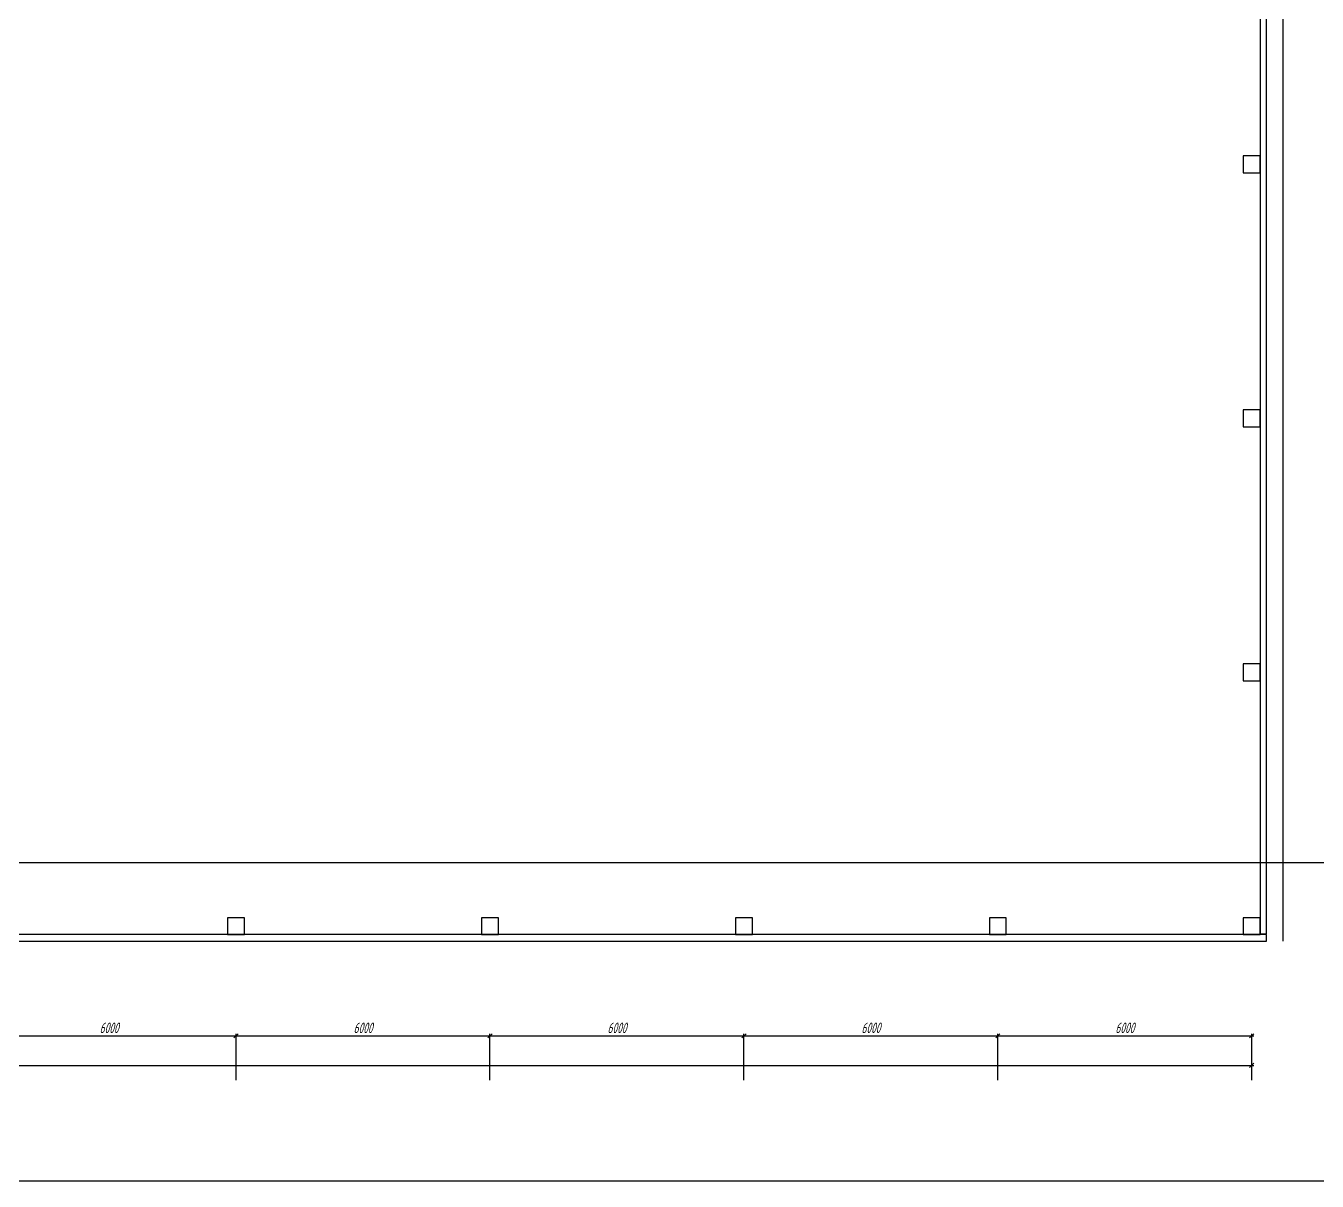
# Model space of a CAD drawing. Header units: millimetres. Extents: x -351329 to 406471, y -382937 to 111767.
# Drawn here: x 84373 to 114887, y -90280 to -62980 of the extents above; entities that cross this region are included whole.
import ezdxf

# ---------------------------------------------------------------- set-up
doc = ezdxf.new("R2010")
doc.units = ezdxf.units.MM
for name, color, linetype, lineweight in [('_Оси', 90, 'Continuous', 13), ('_Сендвичи', 230, 'Continuous', 30), ('_Стены', 7, 'Continuous', 30), ('выноска', 7, 'Continuous', 13), ('Нумерация RAL 6024', 91, 'Continuous', 30)]:
    doc.layers.add(name, color=color, linetype=linetype, lineweight=lineweight)
doc.styles.add('СПДС_размеры', font='spdswin.shx', dxfattribs={"width": 0.8, "oblique": 15})
doc.dimstyles.new('СПДС', dxfattribs={"dimtxt": 2.5, "dimasz": 1, "dimexe": 0.5, "dimexo": 1.5, "dimtad": 1, "dimdec": 0, "dimtxsty": 'СПДС_размеры', "dimblk": 'OBLIQUE', "dimcen": 2.5, "dimdle": 0.5, "dimadec": 8, "dimazin": 0, "dimtfac": 1, "dimtdec": 0, "dimtix": 1, "dimtmove": 0, "dimatfit": 3, "dimfxl": 1, "dimarcsym": 0})

# ---------------------------------------------------------------- blocks, each defined once
blk = doc.blocks.new('_Oblique')
at = {"layer": 'выноска', "color": 0, "lineweight": -2}
blk.add_line((-0.5, -0.5), (0.5, 0.5), dxfattribs=at)
blk = doc.blocks.new('*D215')
at = {"layer": '_Оси', "color": 0, "lineweight": -2, "transparency": 16777216}
for p, q in [((-60709, -87545), (113391, -87545)), ((-60659, -87895), (-60659, -87495)), ((113341, -87895), (113341, -87495))]:
    blk.add_line(p, q, dxfattribs=at)
at = {"layer": 'Defpoints', "color": 0, "transparency": 16777216}
for p in [(113341, -87545), (-60659, -88045), (113341, -88045)]:
    blk.add_point(p, dxfattribs=at)
at = {"layer": '_Оси', "color": 0, "lineweight": -2, "transparency": 16777216, "xscale": 100, "yscale": 100, "zscale": 100, "rotation": 180}
blk.add_blockref('_Oblique', (-60659, -87545), dxfattribs=at)
at = {"layer": '_Оси', "color": 0, "lineweight": -2, "transparency": 16777216, "xscale": 100, "yscale": 100, "zscale": 100}
blk.add_blockref('_Oblique', (113341, -87545), dxfattribs=at)
at = {"layer": '_Оси', "color": 0, "lineweight": 25, "transparency": 16777216, "insert": (26341, -87357.5), "char_height": 250, "attachment_point": 5, "style": 'СПДС_размеры'}
blk.add_mtext('174000', dxfattribs=at)
blk = doc.blocks.new('*D240')
at = {"layer": '_Оси', "color": 0, "lineweight": -2, "transparency": 16777216}
for p, q in [((83291, -86845), (89391, -86845)), ((83341, -87895), (83341, -86795)), ((89341, -87895), (89341, -86795))]:
    blk.add_line(p, q, dxfattribs=at)
at = {"layer": 'Defpoints', "color": 0, "transparency": 16777216}
for p in [(89341, -86845), (83341, -88045), (89341, -88045)]:
    blk.add_point(p, dxfattribs=at)
at = {"layer": '_Оси', "color": 0, "lineweight": -2, "transparency": 16777216, "xscale": 100, "yscale": 100, "zscale": 100, "rotation": 180}
blk.add_blockref('_Oblique', (83341, -86845), dxfattribs=at)
at = {"layer": '_Оси', "color": 0, "lineweight": -2, "transparency": 16777216, "xscale": 100, "yscale": 100, "zscale": 100}
blk.add_blockref('_Oblique', (89341, -86845), dxfattribs=at)
at = {"layer": '_Оси', "color": 0, "lineweight": 25, "transparency": 16777216, "insert": (86341, -86657.5), "char_height": 250, "attachment_point": 5, "style": 'СПДС_размеры'}
blk.add_mtext('6000', dxfattribs=at)
blk = doc.blocks.new('*D241')
at = {"layer": '_Оси', "color": 0, "lineweight": -2, "transparency": 16777216}
for p, q in [((89291, -86845), (95391, -86845)), ((89341, -87895), (89341, -86795)), ((95341, -87895), (95341, -86795))]:
    blk.add_line(p, q, dxfattribs=at)
at = {"layer": 'Defpoints', "color": 0, "transparency": 16777216}
for p in [(95341, -86845), (89341, -88045), (95341, -88045)]:
    blk.add_point(p, dxfattribs=at)
at = {"layer": '_Оси', "color": 0, "lineweight": -2, "transparency": 16777216, "xscale": 100, "yscale": 100, "zscale": 100, "rotation": 180}
blk.add_blockref('_Oblique', (89341, -86845), dxfattribs=at)
at = {"layer": '_Оси', "color": 0, "lineweight": -2, "transparency": 16777216, "xscale": 100, "yscale": 100, "zscale": 100}
blk.add_blockref('_Oblique', (95341, -86845), dxfattribs=at)
at = {"layer": '_Оси', "color": 0, "lineweight": 25, "transparency": 16777216, "insert": (92341, -86657.5), "char_height": 250, "attachment_point": 5, "style": 'СПДС_размеры'}
blk.add_mtext('6000', dxfattribs=at)
blk = doc.blocks.new('*D242')
at = {"layer": '_Оси', "color": 0, "lineweight": -2, "transparency": 16777216}
for p, q in [((95291, -86845), (101391, -86845)), ((95341, -87895), (95341, -86795)), ((101341, -87895), (101341, -86795))]:
    blk.add_line(p, q, dxfattribs=at)
at = {"layer": 'Defpoints', "color": 0, "transparency": 16777216}
for p in [(101341, -86845), (95341, -88045), (101341, -88045)]:
    blk.add_point(p, dxfattribs=at)
at = {"layer": '_Оси', "color": 0, "lineweight": -2, "transparency": 16777216, "xscale": 100, "yscale": 100, "zscale": 100, "rotation": 180}
blk.add_blockref('_Oblique', (95341, -86845), dxfattribs=at)
at = {"layer": '_Оси', "color": 0, "lineweight": -2, "transparency": 16777216, "xscale": 100, "yscale": 100, "zscale": 100}
blk.add_blockref('_Oblique', (101341, -86845), dxfattribs=at)
at = {"layer": '_Оси', "color": 0, "lineweight": 25, "transparency": 16777216, "insert": (98341, -86657.5), "char_height": 250, "attachment_point": 5, "style": 'СПДС_размеры'}
blk.add_mtext('6000', dxfattribs=at)
blk = doc.blocks.new('*D243')
at = {"layer": '_Оси', "color": 0, "lineweight": -2, "transparency": 16777216}
for p, q in [((101291, -86845), (107391, -86845)), ((101341, -87895), (101341, -86795)), ((107341, -87895), (107341, -86795))]:
    blk.add_line(p, q, dxfattribs=at)
at = {"layer": 'Defpoints', "color": 0, "transparency": 16777216}
for p in [(107341, -86845), (101341, -88045), (107341, -88045)]:
    blk.add_point(p, dxfattribs=at)
at = {"layer": '_Оси', "color": 0, "lineweight": -2, "transparency": 16777216, "xscale": 100, "yscale": 100, "zscale": 100, "rotation": 180}
blk.add_blockref('_Oblique', (101341, -86845), dxfattribs=at)
at = {"layer": '_Оси', "color": 0, "lineweight": -2, "transparency": 16777216, "xscale": 100, "yscale": 100, "zscale": 100}
blk.add_blockref('_Oblique', (107341, -86845), dxfattribs=at)
at = {"layer": '_Оси', "color": 0, "lineweight": 25, "transparency": 16777216, "insert": (104341, -86657.5), "char_height": 250, "attachment_point": 5, "style": 'СПДС_размеры'}
blk.add_mtext('6000', dxfattribs=at)
blk = doc.blocks.new('*D244')
at = {"layer": '_Оси', "color": 0, "lineweight": -2, "transparency": 16777216}
for p, q in [((107291, -86845), (113391, -86845)), ((107341, -87895), (107341, -86795)), ((113341, -87895), (113341, -86795))]:
    blk.add_line(p, q, dxfattribs=at)
at = {"layer": 'Defpoints', "color": 0, "transparency": 16777216}
for p in [(113341, -86845), (107341, -88045), (113341, -88045)]:
    blk.add_point(p, dxfattribs=at)
at = {"layer": '_Оси', "color": 0, "lineweight": -2, "transparency": 16777216, "xscale": 100, "yscale": 100, "zscale": 100, "rotation": 180}
blk.add_blockref('_Oblique', (107341, -86845), dxfattribs=at)
at = {"layer": '_Оси', "color": 0, "lineweight": -2, "transparency": 16777216, "xscale": 100, "yscale": 100, "zscale": 100}
blk.add_blockref('_Oblique', (113341, -86845), dxfattribs=at)
at = {"layer": '_Оси', "color": 0, "lineweight": 25, "transparency": 16777216, "insert": (110341, -86657.5), "char_height": 250, "attachment_point": 5, "style": 'СПДС_размеры'}
blk.add_mtext('6000', dxfattribs=at)

msp = doc.modelspace()

# ---------------------------------------------------------------- linework, layer by layer
at = {"layer": '_Сендвичи', "color": 3, "ltscale": 100}
msp.add_line((114086, -84605), (114086, -11905), dxfattribs=at)
at = {"layer": '_Сендвичи', "ltscale": 100}
for points in [[(113541, -84435), (113691, -84435), (113691, -12075), (113541, -12075)], [(-13009, -84605), (113691, -84605), (113691, -84455), (-13009, -84455)]]:
    msp.add_lwpolyline(points, close=True, dxfattribs=at)
at = {"layer": '_Стены', "ltscale": 100}
for points in [[(113141, -66455), (113541, -66455), (113541, -66055), (113141, -66055)], [(113141, -72455), (113541, -72455), (113541, -72055), (113141, -72055)], [(113141, -78455), (113541, -78455), (113541, -78055), (113141, -78055)], [(89141, -84455), (89541, -84455), (89541, -84055), (89141, -84055)], [(95141, -84455), (95541, -84455), (95541, -84055), (95141, -84055)], [(101141, -84455), (101541, -84455), (101541, -84055), (101141, -84055)], [(107141, -84455), (107541, -84455), (107541, -84055), (107141, -84055)], [(113141, -84455), (113541, -84455), (113541, -84055), (113141, -84055)]]:
    msp.add_lwpolyline(points, close=True, dxfattribs=at)
at = {"layer": 'Нумерация RAL 6024', "ltscale": 100}
msp.add_lwpolyline([(52086, -82752), (117019, -82752), (117019, -90280), (52086, -90280)], close=True, dxfattribs=at)

# ---------------------------------------------------------------- dimensions: what is measured, and where the dimension line sits
at = {"layer": '_Оси', "lineweight": 25}
for base, p1, p2, picture, middle in [((89341, -86845), (83341, -88045), (89341, -88045), '*D240', (86341, -86657.5)), ((95341, -86845), (89341, -88045), (95341, -88045), '*D241', (92341, -86657.5)), ((101341, -86845), (95341, -88045), (101341, -88045), '*D242', (98341, -86657.5)), ((107341, -86845), (101341, -88045), (107341, -88045), '*D243', (104341, -86657.5)), ((113341, -86845), (107341, -88045), (113341, -88045), '*D244', (110341, -86657.5)), ((113341, -87545), (-60659, -88045), (113341, -88045), '*D215', (26341, -87357.5))]:
    dim = msp.add_linear_dim(base=base, p1=p1, p2=p2, dimstyle='СПДС', override={"dimscale": 100}, dxfattribs=at)
    dim.commit()
    dim.dimension.update_dxf_attribs({"geometry": picture, "text_midpoint": middle})

doc.saveas('drawing.dxf')
